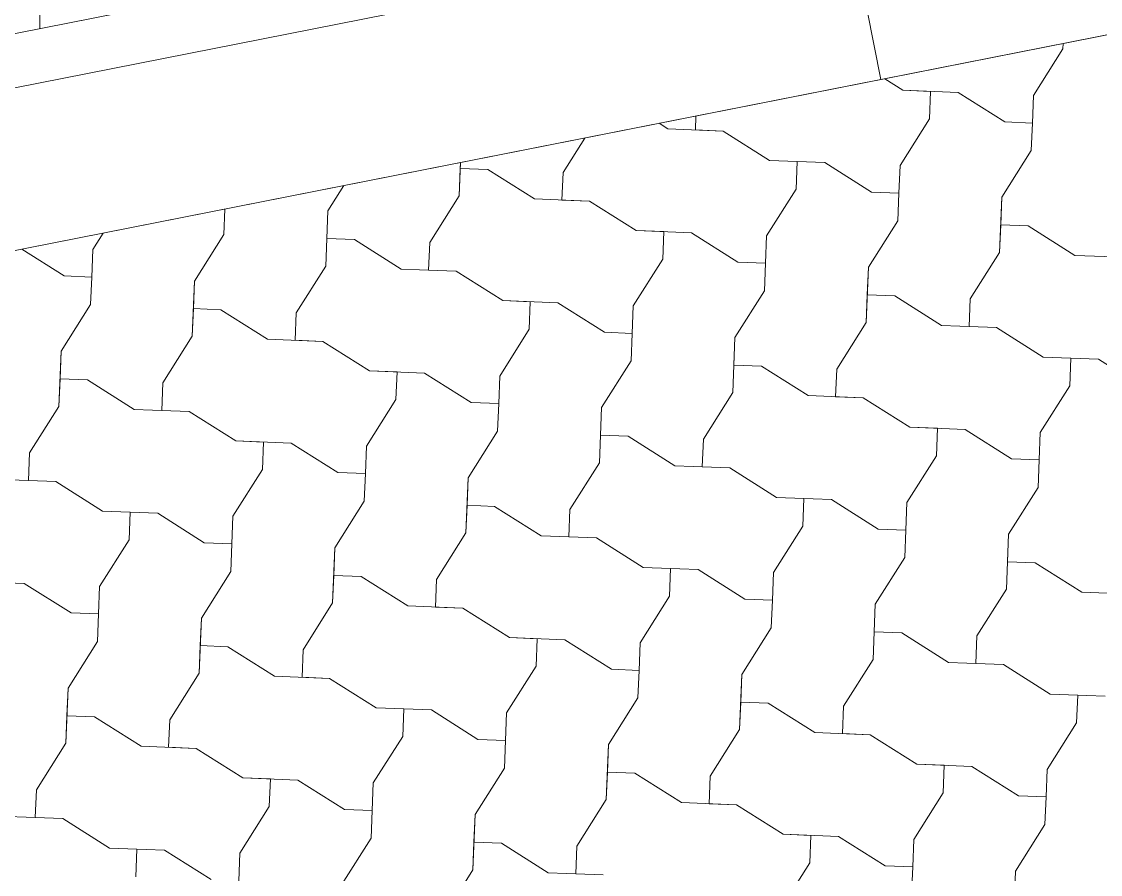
# Model space of a CAD drawing. Header units: metres. Extents: x -111189 to -108577, y -72951 to -72647.
# Drawn here: x -110680.617 to -110679.604, y -72943.93 to -72943.13 of the extents above; entities that cross this region are included whole.
import ezdxf

# ---------------------------------------------------------------- set-up
doc = ezdxf.new("R2010")
doc.units = ezdxf.units.M
doc.header["$MEASUREMENT"] = 0
doc.set_wipeout_variables(frame=1)
doc.linetypes.add('Dot & Dashed', pattern=[0.670278, 0.3175, -0.176389, 0, -0.176389])
doc.linetypes.add('Wipeout_Contour', pattern=[1, 0, -1])
for name, color, linetype in [('Muro Não Confinante - MNC1_1_0', 7, 'Continuous'), ('Muro Não Confinante - MNC1_1_02 - PASSEIOS', 7, 'Continuous'), ('Muro Não Confinante - MNC1_1_07 - MUROS', 7, 'Continuous')]:
    doc.layers.add(name, color=color, linetype=linetype)

# ---------------------------------------------------------------- blocks, each defined once
blk = doc.blocks.new('*X143', base_point=(-110694.4627, -72968.689))
at = {"layer": 'Muro Não Confinante - MNC1_1_02 - PASSEIOS', "color": 253, "linetype": 'Continuous', "lineweight": 9, "ltscale": 1000}
for p, q in [((-110679.6671, -72943.1994), (-110679.6395, -72943.1557)), ((-110679.6395, -72943.1557), (-110679.6393, -72943.1508)), ((-110679.8066, -72943.1838), (-110679.7895, -72943.1946)), ((-110679.8066, -72943.1838), (-110679.7895, -72943.1946)), ((-110679.7895, -72943.1946), (-110679.7636, -72943.1956)), ((-110679.7895, -72943.1946), (-110679.7378, -72943.1967)), ((-110679.7647, -72943.2215), (-110679.7636, -72943.1956)), ((-110679.7378, -72943.1967), (-110679.694, -72943.2243)), ((-110679.6671, -72943.1994), (-110679.6681, -72943.2253)), ((-110680.0183, -72943.2256), (-110680.0102, -72943.2307)), ((-110679.9838, -72943.2188), (-110679.9843, -72943.2317)), ((-110679.9838, -72943.2188), (-110679.9843, -72943.2317)), ((-110679.7923, -72943.2653), (-110679.7647, -72943.2215)), ((-110679.694, -72943.2243), (-110679.6681, -72943.2253)), ((-110679.6692, -72943.2512), (-110679.6681, -72943.2253)), ((-110679.6692, -72943.2512), (-110679.6681, -72943.2253)), ((-110680.0102, -72943.2307), (-110679.9584, -72943.2328)), ((-110679.9584, -72943.2328), (-110679.9843, -72943.2317)), ((-110679.9584, -72943.2328), (-110679.9147, -72943.2604)), ((-110679.9584, -72943.2328), (-110679.9147, -72943.2604)), ((-110680.1085, -72943.2717), (-110680.088, -72943.2394)), ((-110680.1085, -72943.2717), (-110680.088, -72943.2394)), ((-110679.6968, -72943.2949), (-110679.6692, -72943.2512)), ((-110679.6968, -72943.2949), (-110679.6692, -72943.2512)), ((-110680.206, -72943.2937), (-110680.2048, -72943.2624)), ((-110680.206, -72943.2937), (-110680.205, -72943.2679)), ((-110680.2048, -72943.2624), (-110680.205, -72943.2679)), ((-110680.1791, -72943.2689), (-110680.205, -72943.2679)), ((-110679.9147, -72943.2604), (-110679.8888, -72943.2614)), ((-110679.9147, -72943.2604), (-110679.863, -72943.2625)), ((-110679.8898, -72943.2873), (-110679.8888, -72943.2614)), ((-110679.863, -72943.2625), (-110679.8192, -72943.2901)), ((-110679.7923, -72943.2653), (-110679.7933, -72943.2911)), ((-110680.1791, -72943.2689), (-110680.1353, -72943.2965)), ((-110680.1085, -72943.2717), (-110680.1095, -72943.2976)), ((-110680.1085, -72943.2717), (-110680.1095, -72943.2976)), ((-110680.3291, -72943.3078), (-110680.3141, -72943.284)), ((-110680.3291, -72943.3078), (-110680.3141, -72943.284)), ((-110679.9175, -72943.3311), (-110679.8898, -72943.2873)), ((-110680.2336, -72943.3375), (-110680.206, -72943.2937)), ((-110680.2336, -72943.3375), (-110680.206, -72943.2937)), ((-110680.1353, -72943.2965), (-110680.0836, -72943.2986)), ((-110680.0836, -72943.2986), (-110680.1095, -72943.2976)), ((-110680.0836, -72943.2986), (-110680.0399, -72943.3262)), ((-110680.0836, -72943.2986), (-110680.0399, -72943.3262)), ((-110679.8192, -72943.2901), (-110679.7933, -72943.2911)), ((-110679.7943, -72943.317), (-110679.7933, -72943.2911)), ((-110679.7943, -72943.317), (-110679.7933, -72943.2911)), ((-110679.6989, -72943.3467), (-110679.6968, -72943.2949)), ((-110679.6968, -72943.2949), (-110679.6978, -72943.3208)), ((-110680.4267, -72943.3299), (-110680.4257, -72943.306)), ((-110680.4267, -72943.3299), (-110680.4257, -72943.306)), ((-110680.3312, -72943.3595), (-110680.3291, -72943.3078)), ((-110680.3291, -72943.3078), (-110680.3302, -72943.3337)), ((-110679.822, -72943.3607), (-110679.7943, -72943.317)), ((-110679.822, -72943.3607), (-110679.7943, -72943.317)), ((-110680.5498, -72943.3439), (-110680.5401, -72943.3286)), ((-110680.0399, -72943.3262), (-110680.014, -72943.3272)), ((-110680.0399, -72943.3262), (-110679.9881, -72943.3283)), ((-110680.015, -72943.3531), (-110680.014, -72943.3272)), ((-110679.9881, -72943.3283), (-110679.9444, -72943.3559)), ((-110679.6989, -72943.3467), (-110679.6978, -72943.3208)), ((-110679.672, -72943.3218), (-110679.6978, -72943.3208)), ((-110679.672, -72943.3218), (-110679.6282, -72943.3495)), ((-110680.4543, -72943.3736), (-110680.4267, -72943.3299)), ((-110680.4543, -72943.3736), (-110680.4267, -72943.3299)), ((-110680.3312, -72943.3595), (-110680.3302, -72943.3337)), ((-110680.3043, -72943.3347), (-110680.3302, -72943.3337)), ((-110680.3043, -72943.3347), (-110680.2605, -72943.3623)), ((-110680.2336, -72943.3375), (-110680.2347, -72943.3634)), ((-110680.2336, -72943.3375), (-110680.2347, -72943.3634)), ((-110679.9175, -72943.3311), (-110679.9185, -72943.3569)), ((-110680.6164, -72943.3437), (-110680.5767, -72943.3688)), ((-110680.5498, -72943.3439), (-110680.5508, -72943.3698)), ((-110679.7265, -72943.3904), (-110679.6989, -72943.3467)), ((-110679.7265, -72943.3904), (-110679.6989, -72943.3467)), ((-110680.0427, -72943.3969), (-110680.015, -72943.3531)), ((-110679.9444, -72943.3559), (-110679.9185, -72943.3569)), ((-110679.9195, -72943.3828), (-110679.9185, -72943.3569)), ((-110679.9195, -72943.3828), (-110679.9185, -72943.3569)), ((-110679.6282, -72943.3495), (-110679.5765, -72943.3515)), ((-110680.5767, -72943.3688), (-110680.5508, -72943.3698)), ((-110680.3588, -72943.4033), (-110680.3312, -72943.3595)), ((-110680.3588, -72943.4033), (-110680.3312, -72943.3595)), ((-110680.2605, -72943.3623), (-110680.2088, -72943.3644)), ((-110680.2088, -72943.3644), (-110680.2347, -72943.3634)), ((-110680.2088, -72943.3644), (-110680.165, -72943.392)), ((-110680.2088, -72943.3644), (-110680.165, -72943.392)), ((-110679.824, -72943.4125), (-110679.822, -72943.3607)), ((-110679.822, -72943.3607), (-110679.823, -72943.3866)), ((-110680.5518, -72943.3957), (-110680.5508, -72943.3698)), ((-110680.5518, -72943.3957), (-110680.5508, -72943.3698)), ((-110680.4564, -72943.4253), (-110680.4543, -72943.3736)), ((-110680.4543, -72943.3736), (-110680.4553, -72943.3995)), ((-110679.9472, -72943.4266), (-110679.9195, -72943.3828)), ((-110679.9472, -72943.4266), (-110679.9195, -72943.3828)), ((-110679.824, -72943.4125), (-110679.823, -72943.3866)), ((-110679.7971, -72943.3876), (-110679.823, -72943.3866)), ((-110679.7971, -72943.3876), (-110679.7534, -72943.4153)), ((-110680.5795, -72943.4394), (-110680.5518, -72943.3957)), ((-110680.5795, -72943.4394), (-110680.5518, -72943.3957)), ((-110680.4564, -72943.4253), (-110680.4553, -72943.3995)), ((-110680.4295, -72943.4005), (-110680.4553, -72943.3995)), ((-110680.165, -72943.392), (-110680.1392, -72943.393)), ((-110680.165, -72943.392), (-110680.1133, -72943.3941)), ((-110680.1402, -72943.4189), (-110680.1392, -72943.393)), ((-110680.1133, -72943.3941), (-110680.0695, -72943.4217)), ((-110680.0427, -72943.3969), (-110680.0437, -72943.4227)), ((-110679.7265, -72943.3904), (-110679.7275, -72943.4163)), ((-110679.7265, -72943.3904), (-110679.7275, -72943.4163)), ((-110680.4295, -72943.4005), (-110680.3857, -72943.4281)), ((-110680.3588, -72943.4033), (-110680.3598, -72943.4292)), ((-110680.3588, -72943.4033), (-110680.3598, -72943.4292)), ((-110680.1678, -72943.4627), (-110680.1402, -72943.4189)), ((-110679.8517, -72943.4562), (-110679.824, -72943.4125)), ((-110679.8517, -72943.4562), (-110679.824, -72943.4125)), ((-110679.7534, -72943.4153), (-110679.7017, -72943.4173)), ((-110679.7017, -72943.4173), (-110679.7275, -72943.4163)), ((-110679.7017, -72943.4173), (-110679.6579, -72943.445)), ((-110679.7017, -72943.4173), (-110679.6579, -72943.445)), ((-110680.484, -72943.4691), (-110680.4564, -72943.4253)), ((-110680.484, -72943.4691), (-110680.4564, -72943.4253)), ((-110680.3857, -72943.4281), (-110680.334, -72943.4302)), ((-110680.334, -72943.4302), (-110680.3598, -72943.4292)), ((-110680.334, -72943.4302), (-110680.2902, -72943.4578)), ((-110680.334, -72943.4302), (-110680.2902, -72943.4578)), ((-110680.0695, -72943.4217), (-110680.0437, -72943.4227)), ((-110680.0447, -72943.4486), (-110680.0437, -72943.4227)), ((-110680.0447, -72943.4486), (-110680.0437, -72943.4227)), ((-110679.9492, -72943.4783), (-110679.9472, -72943.4266)), ((-110679.9472, -72943.4266), (-110679.9482, -72943.4524)), ((-110680.5815, -72943.4912), (-110680.5795, -72943.4394)), ((-110680.5795, -72943.4394), (-110680.5805, -72943.4653)), ((-110680.0723, -72943.4924), (-110680.0447, -72943.4486)), ((-110680.0723, -72943.4924), (-110680.0447, -72943.4486)), ((-110679.6579, -72943.445), (-110679.632, -72943.446)), ((-110679.6579, -72943.445), (-110679.6062, -72943.447)), ((-110679.633, -72943.4718), (-110679.632, -72943.446)), ((-110679.6062, -72943.447), (-110679.5624, -72943.4746)), ((-110680.2902, -72943.4578), (-110680.2643, -72943.4589)), ((-110680.2902, -72943.4578), (-110680.2385, -72943.4599)), ((-110680.2654, -72943.4847), (-110680.2643, -72943.4589)), ((-110680.2385, -72943.4599), (-110680.1947, -72943.4875)), ((-110679.9492, -72943.4783), (-110679.9482, -72943.4524)), ((-110679.9223, -72943.4534), (-110679.9482, -72943.4524)), ((-110679.9223, -72943.4534), (-110679.8786, -72943.4811)), ((-110679.8517, -72943.4562), (-110679.8527, -72943.4821)), ((-110679.8517, -72943.4562), (-110679.8527, -72943.4821)), ((-110680.5815, -72943.4912), (-110680.5805, -72943.4653)), ((-110680.5546, -72943.4663), (-110680.5805, -72943.4653)), ((-110680.5546, -72943.4663), (-110680.5109, -72943.494)), ((-110680.484, -72943.4691), (-110680.485, -72943.495)), ((-110680.484, -72943.4691), (-110680.485, -72943.495)), ((-110680.1678, -72943.4627), (-110680.1689, -72943.4885)), ((-110679.9768, -72943.522), (-110679.9492, -72943.4783)), ((-110679.9768, -72943.522), (-110679.9492, -72943.4783)), ((-110679.6607, -72943.5156), (-110679.633, -72943.4718)), ((-110680.293, -72943.5285), (-110680.2654, -72943.4847)), ((-110680.1947, -72943.4875), (-110680.1689, -72943.4885)), ((-110680.1699, -72943.5144), (-110680.1689, -72943.4885)), ((-110680.1699, -72943.5144), (-110680.1689, -72943.4885)), ((-110679.8786, -72943.4811), (-110679.8268, -72943.4831)), ((-110679.8268, -72943.4831), (-110679.8527, -72943.4821)), ((-110679.8268, -72943.4831), (-110679.7831, -72943.5108)), ((-110679.8268, -72943.4831), (-110679.7831, -72943.5108)), ((-110680.6092, -72943.5349), (-110680.5815, -72943.4912)), ((-110680.6092, -72943.5349), (-110680.5815, -72943.4912)), ((-110680.5109, -72943.494), (-110680.4592, -72943.496)), ((-110680.4592, -72943.496), (-110680.485, -72943.495)), ((-110680.4592, -72943.496), (-110680.4154, -72943.5236)), ((-110680.4592, -72943.496), (-110680.4154, -72943.5236)), ((-110680.0744, -72943.5441), (-110680.0723, -72943.4924)), ((-110680.0723, -72943.4924), (-110680.0734, -72943.5182)), ((-110679.7831, -72943.5108), (-110679.7572, -72943.5118)), ((-110679.7831, -72943.5108), (-110679.7313, -72943.5128)), ((-110680.1975, -72943.5582), (-110680.1699, -72943.5144)), ((-110680.1975, -72943.5582), (-110680.1699, -72943.5144)), ((-110680.0744, -72943.5441), (-110680.0734, -72943.5182)), ((-110680.0475, -72943.5193), (-110680.0734, -72943.5182)), ((-110680.0475, -72943.5193), (-110680.0037, -72943.5469)), ((-110679.7582, -72943.5376), (-110679.7572, -72943.5118)), ((-110679.7313, -72943.5128), (-110679.6876, -72943.5404)), ((-110679.6607, -72943.5156), (-110679.6617, -72943.5415)), ((-110680.4154, -72943.5236), (-110680.3895, -72943.5247)), ((-110680.4154, -72943.5236), (-110680.3637, -72943.5257)), ((-110680.3905, -72943.5505), (-110680.3895, -72943.5247)), ((-110680.3637, -72943.5257), (-110680.3199, -72943.5533)), ((-110680.293, -72943.5285), (-110680.294, -72943.5543)), ((-110679.9768, -72943.522), (-110679.9779, -72943.5479)), ((-110679.9768, -72943.522), (-110679.9779, -72943.5479)), ((-110680.6092, -72943.5349), (-110680.6102, -72943.5608)), ((-110680.6092, -72943.5349), (-110680.6102, -72943.5608)), ((-110679.7859, -72943.5814), (-110679.7582, -72943.5376)), ((-110679.6876, -72943.5404), (-110679.6617, -72943.5415)), ((-110679.6627, -72943.5673), (-110679.6617, -72943.5415)), ((-110679.6627, -72943.5673), (-110679.6617, -72943.5415)), ((-110680.4182, -72943.5943), (-110680.3905, -72943.5505)), ((-110680.102, -72943.5879), (-110680.0744, -72943.5441)), ((-110680.102, -72943.5879), (-110680.0744, -72943.5441)), ((-110680.0037, -72943.5469), (-110679.952, -72943.5489)), ((-110679.952, -72943.5489), (-110679.9779, -72943.5479)), ((-110679.952, -72943.5489), (-110679.9082, -72943.5766)), ((-110679.952, -72943.5489), (-110679.9082, -72943.5766)), ((-110680.6361, -72943.5598), (-110680.5843, -72943.5618)), ((-110680.5843, -72943.5618), (-110680.6102, -72943.5608)), ((-110680.5843, -72943.5618), (-110680.5406, -72943.5894)), ((-110680.5843, -72943.5618), (-110680.5406, -72943.5894)), ((-110680.3199, -72943.5533), (-110680.294, -72943.5543)), ((-110680.2951, -72943.5802), (-110680.294, -72943.5543)), ((-110680.2951, -72943.5802), (-110680.294, -72943.5543)), ((-110680.1996, -72943.6099), (-110680.1975, -72943.5582)), ((-110680.1975, -72943.5582), (-110680.1985, -72943.584)), ((-110679.6904, -72943.6111), (-110679.6627, -72943.5673)), ((-110679.6904, -72943.6111), (-110679.6627, -72943.5673)), ((-110680.3227, -72943.624), (-110680.2951, -72943.5802)), ((-110680.3227, -72943.624), (-110680.2951, -72943.5802)), ((-110679.9082, -72943.5766), (-110679.8824, -72943.5776)), ((-110679.9082, -72943.5766), (-110679.8565, -72943.5786)), ((-110679.8834, -72943.6035), (-110679.8824, -72943.5776)), ((-110679.8565, -72943.5786), (-110679.8127, -72943.6063)), ((-110679.7859, -72943.5814), (-110679.7869, -72943.6073)), ((-110680.5406, -72943.5894), (-110680.5147, -72943.5905)), ((-110680.5406, -72943.5894), (-110680.4888, -72943.5915)), ((-110680.5157, -72943.6163), (-110680.5147, -72943.5905)), ((-110680.4888, -72943.5915), (-110680.4451, -72943.6191)), ((-110680.1996, -72943.6099), (-110680.1985, -72943.584)), ((-110680.1727, -72943.5851), (-110680.1985, -72943.584)), ((-110680.1727, -72943.5851), (-110680.1289, -72943.6127)), ((-110680.102, -72943.5879), (-110680.103, -72943.6137)), ((-110680.102, -72943.5879), (-110680.103, -72943.6137)), ((-110680.4182, -72943.5943), (-110680.4192, -72943.6202)), ((-110680.2272, -72943.6537), (-110680.1996, -72943.6099)), ((-110680.2272, -72943.6537), (-110680.1996, -72943.6099)), ((-110679.911, -72943.6472), (-110679.8834, -72943.6035)), ((-110679.8127, -72943.6063), (-110679.7869, -72943.6073)), ((-110679.7879, -72943.6331), (-110679.7869, -72943.6073)), ((-110679.7879, -72943.6331), (-110679.7869, -72943.6073)), ((-110679.6924, -72943.6628), (-110679.6904, -72943.6111)), ((-110679.6904, -72943.6111), (-110679.6914, -72943.637)), ((-110680.5434, -72943.6601), (-110680.5157, -72943.6163)), ((-110680.4451, -72943.6191), (-110680.4192, -72943.6202)), ((-110680.4202, -72943.646), (-110680.4192, -72943.6202)), ((-110680.4202, -72943.646), (-110680.4192, -72943.6202)), ((-110680.1289, -72943.6127), (-110680.0772, -72943.6147)), ((-110680.0772, -72943.6147), (-110680.103, -72943.6137)), ((-110680.0772, -72943.6147), (-110680.0334, -72943.6424)), ((-110680.0772, -72943.6147), (-110680.0334, -72943.6424)), ((-110680.3247, -72943.6757), (-110680.3227, -72943.624)), ((-110680.3227, -72943.624), (-110680.3237, -72943.6498)), ((-110680.0334, -72943.6424), (-110680.0076, -72943.6434)), ((-110680.0334, -72943.6424), (-110679.9817, -72943.6444)), ((-110679.8155, -72943.6769), (-110679.7879, -72943.6331)), ((-110679.8155, -72943.6769), (-110679.7879, -72943.6331)), ((-110679.6924, -72943.6628), (-110679.6914, -72943.637)), ((-110679.6655, -72943.638), (-110679.6914, -72943.637)), ((-110679.6655, -72943.638), (-110679.6218, -72943.6656)), ((-110680.4479, -72943.6898), (-110680.4202, -72943.646)), ((-110680.4479, -72943.6898), (-110680.4202, -72943.646)), ((-110680.3247, -72943.6757), (-110680.3237, -72943.6498)), ((-110680.2979, -72943.6509), (-110680.3237, -72943.6498)), ((-110680.2979, -72943.6509), (-110680.2541, -72943.6785)), ((-110680.0086, -72943.6693), (-110680.0076, -72943.6434)), ((-110679.9817, -72943.6444), (-110679.9379, -72943.6721)), ((-110679.911, -72943.6472), (-110679.9121, -72943.6731)), ((-110680.6657, -72943.6553), (-110680.614, -72943.6573)), ((-110680.614, -72943.6573), (-110680.5702, -72943.6849)), ((-110680.5434, -72943.6601), (-110680.5444, -72943.686)), ((-110680.2272, -72943.6537), (-110680.2282, -72943.6795)), ((-110680.2272, -72943.6537), (-110680.2282, -72943.6795)), ((-110679.7201, -72943.7066), (-110679.6924, -72943.6628)), ((-110679.7201, -72943.7066), (-110679.6924, -72943.6628)), ((-110680.0362, -72943.713), (-110680.0086, -72943.6693)), ((-110679.9379, -72943.6721), (-110679.9121, -72943.6731)), ((-110679.9131, -72943.6989), (-110679.9121, -72943.6731)), ((-110679.9131, -72943.6989), (-110679.9121, -72943.6731)), ((-110679.6218, -72943.6656), (-110679.57, -72943.6677)), ((-110680.3524, -72943.7195), (-110680.3247, -72943.6757)), ((-110680.3524, -72943.7195), (-110680.3247, -72943.6757)), ((-110680.2541, -72943.6785), (-110680.2024, -72943.6805)), ((-110680.2024, -72943.6805), (-110680.2282, -72943.6795)), ((-110680.2024, -72943.6805), (-110680.1586, -72943.7082)), ((-110680.2024, -72943.6805), (-110680.1586, -72943.7082)), ((-110679.8176, -72943.7286), (-110679.8155, -72943.6769)), ((-110679.8155, -72943.6769), (-110679.8166, -72943.7028)), ((-110680.5702, -72943.6849), (-110680.5444, -72943.686)), ((-110680.5454, -72943.7118), (-110680.5444, -72943.686)), ((-110680.5454, -72943.7118), (-110680.5444, -72943.686)), ((-110680.4499, -72943.7415), (-110680.4479, -72943.6898)), ((-110680.4479, -72943.6898), (-110680.4489, -72943.7156)), ((-110679.9407, -72943.7427), (-110679.9131, -72943.6989)), ((-110679.9407, -72943.7427), (-110679.9131, -72943.6989)), ((-110679.8176, -72943.7286), (-110679.8166, -72943.7028)), ((-110679.7907, -72943.7038), (-110679.8166, -72943.7028)), ((-110680.573, -72943.7556), (-110680.5454, -72943.7118)), ((-110680.573, -72943.7556), (-110680.5454, -72943.7118)), ((-110680.1586, -72943.7082), (-110680.1327, -72943.7092)), ((-110680.1586, -72943.7082), (-110680.1069, -72943.7102)), ((-110680.1338, -72943.7351), (-110680.1327, -72943.7092)), ((-110680.1069, -72943.7102), (-110680.0631, -72943.7379)), ((-110680.0362, -72943.713), (-110680.0372, -72943.7389)), ((-110679.7907, -72943.7038), (-110679.7469, -72943.7314)), ((-110679.7201, -72943.7066), (-110679.7211, -72943.7325)), ((-110679.7201, -72943.7066), (-110679.7211, -72943.7325)), ((-110680.4499, -72943.7415), (-110680.4489, -72943.7156)), ((-110680.423, -72943.7167), (-110680.4489, -72943.7156)), ((-110680.423, -72943.7167), (-110680.3793, -72943.7443)), ((-110680.3524, -72943.7195), (-110680.3534, -72943.7453)), ((-110680.3524, -72943.7195), (-110680.3534, -72943.7453)), ((-110679.8452, -72943.7724), (-110679.8176, -72943.7286)), ((-110679.8452, -72943.7724), (-110679.8176, -72943.7286)), ((-110679.7469, -72943.7314), (-110679.6952, -72943.7335)), ((-110679.6952, -72943.7335), (-110679.7211, -72943.7325)), ((-110679.6952, -72943.7335), (-110679.6514, -72943.7611)), ((-110679.6952, -72943.7335), (-110679.6514, -72943.7611)), ((-110680.4776, -72943.7853), (-110680.4499, -72943.7415)), ((-110680.4776, -72943.7853), (-110680.4499, -72943.7415)), ((-110680.1614, -72943.7788), (-110680.1338, -72943.7351)), ((-110680.0631, -72943.7379), (-110680.0372, -72943.7389)), ((-110680.0383, -72943.7648), (-110680.0372, -72943.7389)), ((-110680.0383, -72943.7648), (-110680.0372, -72943.7389)), ((-110679.9428, -72943.7944), (-110679.9407, -72943.7427)), ((-110679.9407, -72943.7427), (-110679.9417, -72943.7686)), ((-110680.3793, -72943.7443), (-110680.3275, -72943.7464)), ((-110680.3275, -72943.7464), (-110680.3534, -72943.7453)), ((-110680.3275, -72943.7464), (-110680.2838, -72943.774)), ((-110680.3275, -72943.7464), (-110680.2838, -72943.774)), ((-110680.5751, -72943.8073), (-110680.573, -72943.7556)), ((-110680.573, -72943.7556), (-110680.5741, -72943.7815)), ((-110679.6514, -72943.7611), (-110679.6256, -72943.7621)), ((-110679.6514, -72943.7611), (-110679.5997, -72943.7632)), ((-110679.6266, -72943.788), (-110679.6256, -72943.7621)), ((-110680.2838, -72943.774), (-110680.2579, -72943.775)), ((-110680.2838, -72943.774), (-110680.232, -72943.776)), ((-110680.0659, -72943.8085), (-110680.0383, -72943.7648)), ((-110680.0659, -72943.8085), (-110680.0383, -72943.7648)), ((-110679.9428, -72943.7944), (-110679.9417, -72943.7686)), ((-110679.9159, -72943.7696), (-110679.9417, -72943.7686)), ((-110679.9159, -72943.7696), (-110679.8721, -72943.7972)), ((-110679.8452, -72943.7724), (-110679.8463, -72943.7983)), ((-110679.8452, -72943.7724), (-110679.8463, -72943.7983)), ((-110680.5751, -72943.8073), (-110680.5741, -72943.7815)), ((-110680.5482, -72943.7825), (-110680.5741, -72943.7815)), ((-110680.5482, -72943.7825), (-110680.5044, -72943.8101)), ((-110680.2589, -72943.8009), (-110680.2579, -72943.775)), ((-110680.232, -72943.776), (-110680.1883, -72943.8037)), ((-110680.1614, -72943.7788), (-110680.1624, -72943.8047)), ((-110680.4776, -72943.7853), (-110680.4786, -72943.8111)), ((-110680.4776, -72943.7853), (-110680.4786, -72943.8111)), ((-110679.9704, -72943.8382), (-110679.9428, -72943.7944)), ((-110679.9704, -72943.8382), (-110679.9428, -72943.7944)), ((-110679.6542, -72943.8318), (-110679.6266, -72943.788)), ((-110680.2866, -72943.8446), (-110680.2589, -72943.8009)), ((-110680.1883, -72943.8037), (-110680.1624, -72943.8047)), ((-110680.1634, -72943.8306), (-110680.1624, -72943.8047)), ((-110680.1634, -72943.8306), (-110680.1624, -72943.8047)), ((-110679.8721, -72943.7972), (-110679.8204, -72943.7993)), ((-110679.8204, -72943.7993), (-110679.8463, -72943.7983)), ((-110679.8204, -72943.7993), (-110679.7766, -72943.8269)), ((-110679.8204, -72943.7993), (-110679.7766, -72943.8269)), ((-110680.6027, -72943.8511), (-110680.5751, -72943.8073)), ((-110680.6027, -72943.8511), (-110680.5751, -72943.8073)), ((-110680.5044, -72943.8101), (-110680.4527, -72943.8122)), ((-110680.4527, -72943.8122), (-110680.4786, -72943.8111)), ((-110680.4527, -72943.8122), (-110680.4089, -72943.8398)), ((-110680.4527, -72943.8122), (-110680.4089, -72943.8398)), ((-110680.0679, -72943.8602), (-110680.0659, -72943.8085)), ((-110680.0659, -72943.8085), (-110680.0669, -72943.8344)), ((-110680.1911, -72943.8743), (-110680.1634, -72943.8306)), ((-110680.1911, -72943.8743), (-110680.1634, -72943.8306)), ((-110680.0679, -72943.8602), (-110680.0669, -72943.8344)), ((-110680.0411, -72943.8354), (-110680.0669, -72943.8344)), ((-110679.7766, -72943.8269), (-110679.7508, -72943.828)), ((-110679.7766, -72943.8269), (-110679.7249, -72943.829)), ((-110679.7518, -72943.8538), (-110679.7508, -72943.828)), ((-110679.7249, -72943.829), (-110679.6811, -72943.8566)), ((-110679.6542, -72943.8318), (-110679.6553, -72943.8576)), ((-110680.4089, -72943.8398), (-110680.3831, -72943.8408)), ((-110680.4089, -72943.8398), (-110680.3572, -72943.8418)), ((-110680.3841, -72943.8667), (-110680.3831, -72943.8408)), ((-110680.3572, -72943.8418), (-110680.3135, -72943.8695)), ((-110680.2866, -72943.8446), (-110680.2876, -72943.8705)), ((-110680.0411, -72943.8354), (-110679.9973, -72943.863)), ((-110679.9704, -72943.8382), (-110679.9714, -72943.8641)), ((-110679.9704, -72943.8382), (-110679.9714, -72943.8641)), ((-110680.6027, -72943.8511), (-110680.6038, -72943.8769)), ((-110680.6027, -72943.8511), (-110680.6038, -72943.8769)), ((-110679.7794, -72943.8976), (-110679.7518, -72943.8538)), ((-110680.0956, -72943.904), (-110680.0679, -72943.8602)), ((-110680.0956, -72943.904), (-110680.0679, -72943.8602)), ((-110679.9973, -72943.863), (-110679.9456, -72943.8651)), ((-110679.9456, -72943.8651), (-110679.9714, -72943.8641)), ((-110679.9456, -72943.8651), (-110679.9018, -72943.8927)), ((-110679.9456, -72943.8651), (-110679.9018, -72943.8927)), ((-110679.6811, -72943.8566), (-110679.6553, -72943.8576)), ((-110679.6563, -72943.8835), (-110679.6553, -72943.8576)), ((-110679.6563, -72943.8835), (-110679.6553, -72943.8576)), ((-110680.4117, -72943.9105), (-110680.3841, -72943.8667)), ((-110680.3135, -72943.8695), (-110680.2876, -72943.8705)), ((-110680.2886, -72943.8964), (-110680.2876, -72943.8705)), ((-110680.2886, -72943.8964), (-110680.2876, -72943.8705)), ((-110680.1931, -72943.9261), (-110680.1911, -72943.8743)), ((-110680.1911, -72943.8743), (-110680.1921, -72943.9002)), ((-110680.6296, -72943.8759), (-110680.5779, -72943.878)), ((-110680.5779, -72943.878), (-110680.6038, -72943.8769)), ((-110680.5779, -72943.878), (-110680.5341, -72943.9056)), ((-110680.5779, -72943.878), (-110680.5341, -72943.9056)), ((-110679.6839, -72943.9273), (-110679.6563, -72943.8835)), ((-110679.6839, -72943.9273), (-110679.6563, -72943.8835)), ((-110679.9018, -72943.8927), (-110679.8759, -72943.8938)), ((-110679.9018, -72943.8927), (-110679.8501, -72943.8948)), ((-110679.877, -72943.9196), (-110679.8759, -72943.8938)), ((-110679.8501, -72943.8948), (-110679.8063, -72943.9224)), ((-110680.5341, -72943.9056), (-110680.5083, -72943.9066)), ((-110680.5341, -72943.9056), (-110680.4824, -72943.9077)), ((-110680.3163, -72943.9401), (-110680.2886, -72943.8964)), ((-110680.3163, -72943.9401), (-110680.2886, -72943.8964)), ((-110680.1931, -72943.9261), (-110680.1921, -72943.9002)), ((-110680.1662, -72943.9012), (-110680.1921, -72943.9002)), ((-110680.1662, -72943.9012), (-110680.1225, -72943.9289)), ((-110680.0956, -72943.904), (-110680.0966, -72943.9299)), ((-110680.0956, -72943.904), (-110680.0966, -72943.9299)), ((-110679.7794, -72943.8976), (-110679.7804, -72943.9234)), ((-110680.5093, -72943.9325), (-110680.5083, -72943.9066)), ((-110680.4824, -72943.9077), (-110680.4386, -72943.9353)), ((-110680.4117, -72943.9105), (-110680.4128, -72943.9363)), ((-110680.2208, -72943.9698), (-110680.1931, -72943.9261)), ((-110680.2208, -72943.9698), (-110680.1931, -72943.9261)), ((-110679.9046, -72943.9634), (-110679.877, -72943.9196)), ((-110679.8063, -72943.9224), (-110679.7804, -72943.9234)), ((-110679.7815, -72943.9493), (-110679.7804, -72943.9234)), ((-110679.7815, -72943.9493), (-110679.7804, -72943.9234)), ((-110680.1225, -72943.9289), (-110680.0707, -72943.9309)), ((-110680.0707, -72943.9309), (-110680.0966, -72943.9299)), ((-110679.686, -72943.979), (-110679.6839, -72943.9273)), ((-110679.6839, -72943.9273), (-110679.685, -72943.9531))]:
    blk.add_line(p, q, dxfattribs=at)

msp = doc.modelspace()

# ---------------------------------------------------------------- wipeouts: each hides what was drawn before it
at = {"color": 254, "linetype": 'Wipeout_Contour', "lineweight": 0, "ltscale": 1855691.141650434}
msp.add_wipeout([(-110685.6781, -72944.3431), (-110685.6781, -72945.8061), (-110683.0749, -72945.2887), (-110679.2595, -72944.5303), (-110678.0598, -72944.2918), (-110666.7459, -72942.043), (-110663.0568, -72941.3098), (-110660.2599, -72940.7538), (-110660.2599, -72939.3245), (-110663.3291, -72939.9305), (-110667.0209, -72940.6594), (-110678.3359, -72942.8934), (-110679.5359, -72943.1304), (-110683.3523, -72943.8839)], dxfattribs=at).dxf.layer = 'Muro Não Confinante - MNC1_1_02 - PASSEIOS'

# ---------------------------------------------------------------- next in the draw order: linework, layer by layer
at = {"layer": 'Muro Não Confinante - MNC1_1_02 - PASSEIOS', "color": 7, "linetype": 'Continuous', "lineweight": 13, "ltscale": 1000, "flags": 128}
msp.add_lwpolyline([(-110685.6781, -72944.3431), (-110683.3523, -72943.8839), (-110679.5359, -72943.1304), (-110678.3359, -72942.8934), (-110667.0209, -72940.6594), (-110663.3291, -72939.9305), (-110660.2599, -72939.3245)], dxfattribs=at)
at = {"layer": 'Muro Não Confinante - MNC1_1_07 - MUROS', "color": 7, "linetype": 'Continuous', "lineweight": 13, "ltscale": 1000, "flags": 128}
for points in [[(-110679.8103, -72943.1845), (-110679.849, -72942.9883), (-110682.8091, -72943.5727), (-110682.7704, -72943.769)], [(-110679.8493, -72943.0393), (-110679.8589, -72942.9903), (-110681.3157, -72943.2779), (-110681.3062, -72943.327)]]:
    msp.add_lwpolyline(points, close=True, dxfattribs=at)

# ---------------------------------------------------------------- next in the draw order: block references
at = {"layer": 'Muro Não Confinante - MNC1_1_0', "color": 7, "linetype": 'Dot & Dashed', "lineweight": 13, "ltscale": 10}
msp.add_blockref('*X143', (-110694.4627, -72968.689), dxfattribs=at)

# ---------------------------------------------------------------- next in the draw order: wipeouts: each hides what was drawn before it
at = {"color": 254, "linetype": 'Wipeout_Contour', "lineweight": 0, "ltscale": 530223.186154}
msp.add_wipeout([(-110683.1473, -72942.4934), (-110683.1514, -72943.6403), (-110679.8359, -72942.9857), (-110679.8359, -72942.4934)], dxfattribs=at).dxf.layer = 'Muro Não Confinante - MNC1_1_07 - MUROS'

# ---------------------------------------------------------------- next in the draw order: hatches: boundary and pattern name
at = {"layer": 'Muro Não Confinante - MNC1_1_07 - MUROS', "linetype": 'Continuous', "lineweight": 9}
h = msp.add_hatch(dxfattribs=at)
h.set_pattern_fill('GRID_15X15_0001', color=253, style=0, pattern_type=2)
h.set_pattern_definition([(269.7965, (-110683.1473, -72942.49343), (-0.149999, 0.000533), []), (359.7965, (-110683.1473, -72942.49343), (0.000533, 0.149999), [])])
h.paths.add_polyline_path([(-110683.1473, -72942.4934), (-110683.1514, -72943.6403), (-110679.8359, -72942.9857), (-110679.8359, -72942.4934)])

# ---------------------------------------------------------------- next in the draw order: linework, layer by layer
at = {"layer": 'Muro Não Confinante - MNC1_1_07 - MUROS', "color": 7, "linetype": 'Continuous', "lineweight": 13, "ltscale": 1000, "flags": 128}
for points in [[(-110683.1473, -72942.4934), (-110683.1514, -72943.6403), (-110679.8359, -72942.9857), (-110679.8359, -72942.4934)], [(-110679.5443, -72942.9281), (-110679.849, -72942.9883), (-110679.8103, -72943.1845), (-110679.5048, -72943.1242)]]:
    msp.add_lwpolyline(points, close=True, dxfattribs=at)

doc.saveas('drawing.dxf')
